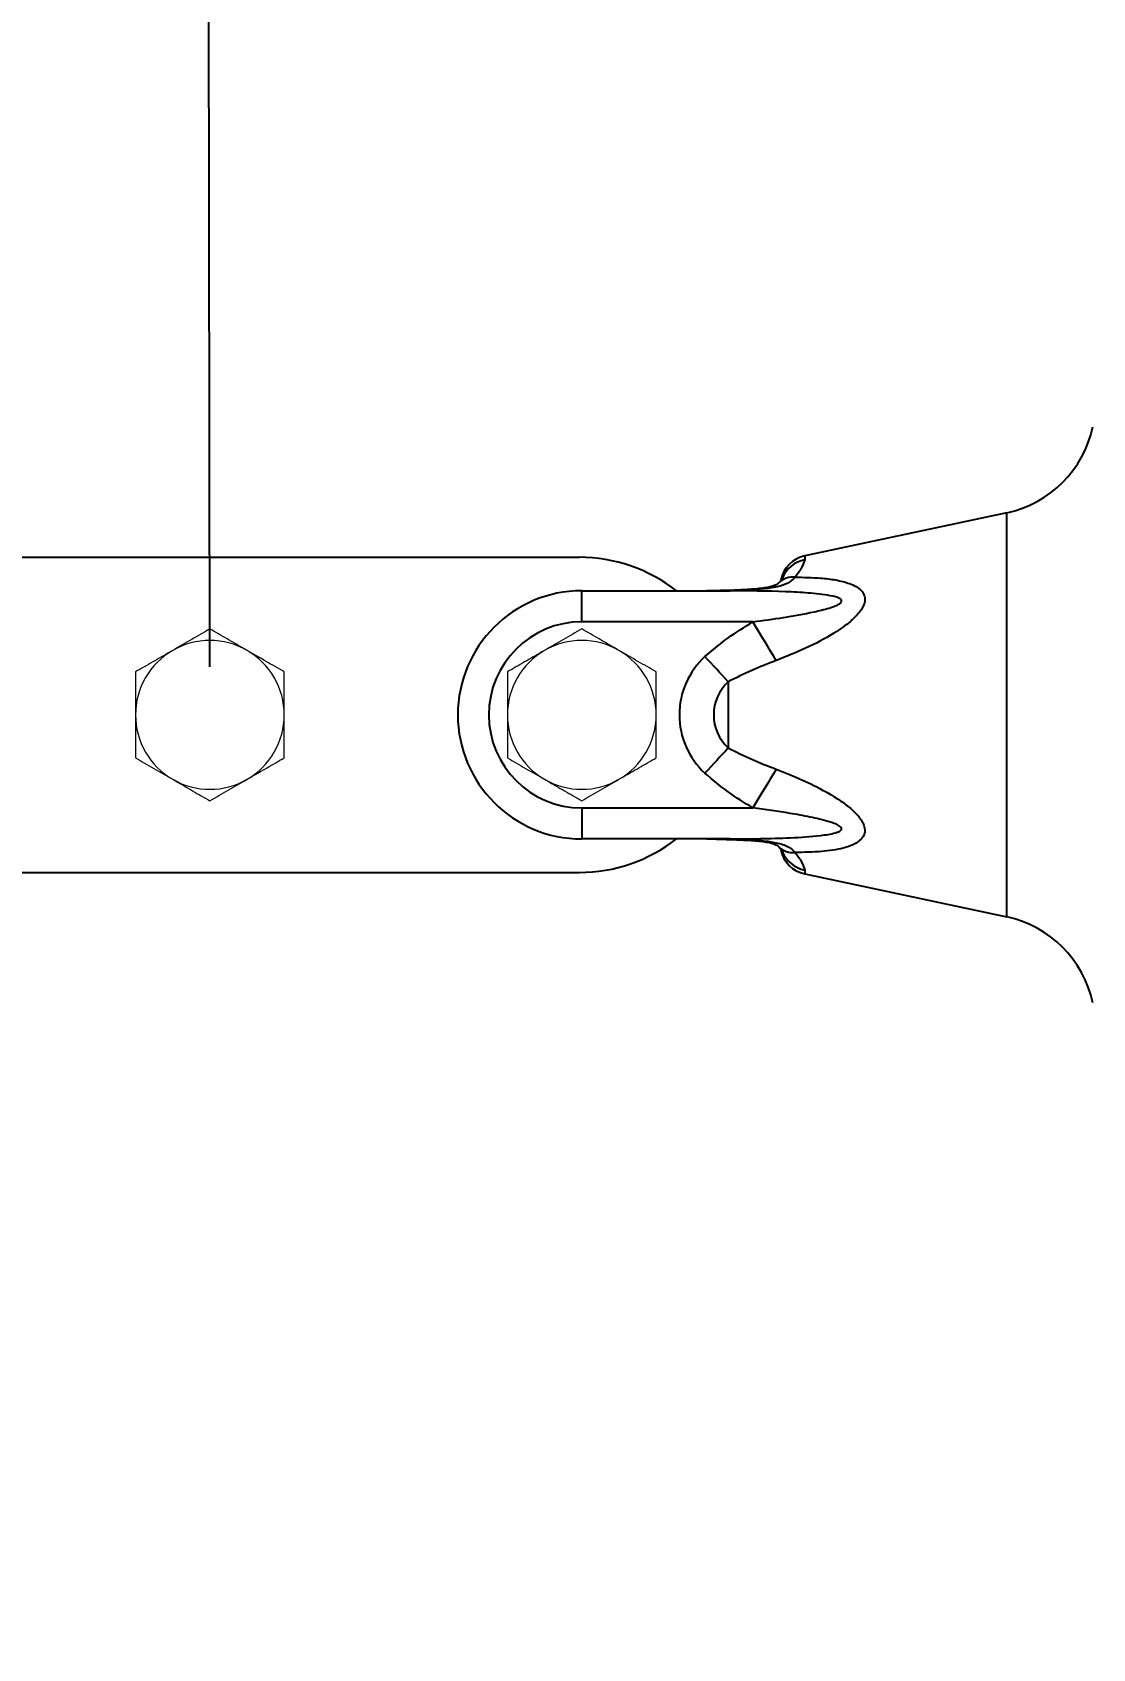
# Model space of a CAD drawing. Header units: millimetres. Extents: x -37020 to 35906, y -101 to 52234.
# Drawn here: x -93.2829 to -93.1119, y 408.082 to 408.3426 of the extents above; entities that cross this region are included whole.
import ezdxf

# ---------------------------------------------------------------- set-up
doc = ezdxf.new("R2010")
doc.units = ezdxf.units.MM
doc.header["$PDMODE"] = 35
doc.header["$PDSIZE"] = 1
for name, color, linetype in [('GE-Cotas', 1, 'Continuous'), ('M0_EQUIPOS', 2, 'Continuous'), ('M2_PLBULONES', 2, 'Continuous')]:
    doc.layers.add(name, color=color, linetype=linetype)
doc.styles.add('Romans', font='romans.shx', dxfattribs={"width": 0.8})
doc.dimstyles.new('COTAS GENERAL', dxfattribs={"dimscale": 0.1, "dimtxt": 2.5, "dimasz": 2.5, "dimexe": 1, "dimexo": 1, "dimgap": 1.25, "dimtad": 1, "dimzin": 1, "dimdsep": 46, "dimtxsty": 'Romans', "dimcen": 1, "dimclrd": 2, "dimclre": 1, "dimclrt": 3, "dimaunit": 1, "dimadec": 3, "dimazin": 0, "dimtfac": 1, "dimtix": 1, "dimtmove": 0, "dimatfit": 0, "dimfxl": 1, "dimtolj": 1, "dimarcsym": 0})

# ---------------------------------------------------------------- blocks, each defined once
blk = doc.blocks.new('*D324')
at = {"layer": 'Defpoints', "color": 0, "transparency": 16777216}
for p in [(-89.42302619602451, 408.3748799516824), (-88.30490211963625, 408.2248231730106), (-93.9496383142748, 403.024823197792)]:
    blk.add_point(p, dxfattribs=at)
at = {"layer": 'GE-Cotas', "color": 1, "lineweight": -2, "transparency": 16777216}
for p, q in [((-89.2230261960245, 408.3748799516824), (-90.19058571983403, 408.3748799516824)), ((-89.0230261960245, 408.2248231730106), (-89.2230261960245, 408.3748799516824)), ((-88.35490211963625, 408.2248231730106), (-89.0230261960245, 408.2248231730106))]:
    blk.add_line(p, q, dxfattribs=at)
at = {"layer": 'GE-Cotas', "color": 3, "linetype": 'Continuous', "transparency": 16777216, "insert": (-89.83805595792927, 408.4998799516824), "char_height": 0.125, "attachment_point": 5, "style": 'Romans'}
blk.add_mtext('\\A1;{\\Fsimplex|c0;+ ~}5200', dxfattribs=at)
blk = doc.blocks.new('*D328')
at = {"layer": 'Defpoints', "color": 0, "transparency": 16777216}
for p in [(-89.48985989604071, 409.4498250945625), (-88.42818736363209, 409.1923230668752), (-93.9496382698669, 403.3925731371235)]:
    blk.add_point(p, dxfattribs=at)
at = {"layer": 'GE-Cotas', "color": 1, "lineweight": -2, "transparency": 16777216}
for p, q in [((-89.28985989604071, 409.4498250945625), (-90.25741941985024, 409.4498250945625)), ((-89.0898598960407, 409.1923230668752), (-89.28985989604071, 409.4498250945625)), ((-88.47818736363209, 409.1923230668752), (-89.0898598960407, 409.1923230668752))]:
    blk.add_line(p, q, dxfattribs=at)
at = {"layer": 'GE-Cotas', "color": 3, "linetype": 'Continuous', "transparency": 16777216, "insert": (-89.90488965794547, 409.5748250945625), "char_height": 0.125, "attachment_point": 5, "style": 'Romans'}
blk.add_mtext('\\A1;{\\Fsimplex|c0;+ ~}5800', dxfattribs=at)

msp = doc.modelspace()

# ---------------------------------------------------------------- linework, layer by layer
at = {"color": 4}
msp.add_line((-93.25429231069668, 408.2403230668752), (-93.25489514023289, 408.6834757620186), dxfattribs=at)
at = {"layer": 'M0_EQUIPOS', "color": 1}
for p, q in [((-93.12572443638646, 408.265140042124), (-93.15833294545018, 408.2581992004492)), ((-93.12572443638646, 408.2000069473364), (-93.12572443638646, 408.265140042124)), ((-93.42811358128392, 408.2579731796362), (-93.19469177876317, 408.2579731796362)), ((-93.15833294545018, 408.2581992004492), (-93.15833294545018, 408.2575888488867)), ((-93.19429171238744, 408.2475733612158), (-93.19429171238744, 408.2525734756567)), ((-93.19429171238744, 408.2525734756567), (-93.17055714283788, 408.2525734756567)), ((-93.16972077046239, 408.2526612136938), (-93.17410528813207, 408.2525734756567)), ((-93.16999066029393, 408.2526745651343), (-93.17365038548314, 408.2525734756567)), ((-93.16972220097387, 408.2526879165747), (-93.17057669316137, 408.2526440475561)), ((-93.16754257832372, 408.2527966354468), (-93.1697217241367, 408.2526841018774)), ((-93.1675416246494, 408.2527832840063), (-93.1697217241367, 408.2526821945288)), ((-93.1697217241367, 408.2526793335059), (-93.16972077046239, 408.2526612136938)), ((-93.16753971730077, 408.2527375076392), (-93.16972077046239, 408.2526612136938)), ((-93.16754210148656, 408.252785191355), (-93.16753971730077, 408.2527375076392)), ((-93.16668284092748, 408.2475733612158), (-93.19429171238744, 408.2475733612158)), ((-93.170672060593, 408.2379040573218), (-93.170672060593, 408.2272429321387)), ((-93.19429171238744, 408.2175726745703), (-93.19429171238744, 408.2125735138037)), ((-93.19429171238744, 408.2175726745703), (-93.16668284092748, 408.2175726745703)), ((-93.17055714283788, 408.2125735138037), (-93.19429171238744, 408.2125735138037)), ((-93.17410528813207, 408.2125735138037), (-93.16972077046239, 408.2124857757666)), ((-93.16972077046239, 408.2124857757666), (-93.1697217241367, 408.2124667022803)), ((-93.16972077046239, 408.2124857757666), (-93.16753971730077, 408.212408528147)), ((-93.16753971730077, 408.212408528147), (-93.16754210148656, 408.2123608444311)), ((-93.42811358128392, 408.2071728561499), (-93.19469177876317, 408.2071728561499)), ((-93.15833294545018, 408.2075571868994), (-93.15833294545018, 408.2069468353369)), ((-93.15833294545018, 408.2069468353369), (-93.12572443638646, 408.2000069473364))]:
    msp.add_line(p, q, dxfattribs=at)
at = {"layer": 'M0_EQUIPOS', "color": 1, "flags": 128}
for points in [[(-93.16293585453832, 408.2413229797461), (-93.16338169728124, 408.2420668457129), (-93.16383659993016, 408.2428250167944), (-93.16429913197362, 408.2435965393164), (-93.16476786290013, 408.2443785522559), (-93.16524231587255, 408.2451701019385), (-93.16572010670507, 408.245967373667), (-93.16620075856054, 408.2467694137671), (-93.16668284092748, 408.2475733612158)], [(-93.170672060593, 408.2379040573218), (-93.17112791691625, 408.2383999679663), (-93.17158854161107, 408.2389016006567), (-93.17205393467748, 408.2394080017187), (-93.17252266560399, 408.2399191711523), (-93.17299425755346, 408.2404322479346), (-93.17346775685155, 408.2409481857397), (-93.17394316349828, 408.2414660308935), (-93.17441904698217, 408.2419838760474)], [(-93.170672060593, 408.2272429321387), (-93.17112791691625, 408.2267460678198), (-93.17158854161107, 408.2262444351294), (-93.17205393467748, 408.2257380340674), (-93.17252266560399, 408.2252278183081), (-93.17299425755346, 408.2247137878516), (-93.17346775685155, 408.2241978500464), (-93.17394316349828, 408.2236800048926), (-93.17441904698217, 408.2231621597388)], [(-93.16293585453832, 408.22382305604), (-93.16338169728124, 408.2230801437476), (-93.16383659993016, 408.2223210189917), (-93.16429913197362, 408.2215494964697), (-93.16476786290013, 408.2207674835303), (-93.16524231587255, 408.219976887522), (-93.16572010670507, 408.2191786621191), (-93.16620075856054, 408.2183775756934), (-93.16668284092748, 408.2175726745703)]]:
    msp.add_lwpolyline(points, dxfattribs=at)
at = {"layer": 'M0_EQUIPOS', "color": 1}
for centre, radius, start, end in [((-93.12947178183163, 408.2827454204513), 0.018, 282.0155852387927, 348.0132238332987), ((-93.19469186296783, 408.2325731323339), 0.02540000000000027, 51.94334337242208, 90), ((-93.15729186296767, 408.2533089756975), 0.005000000000000109, 102.0155852391794, 168.4327956941297), ((-93.15734548733099, 408.2527173421344), 0.004970578595598889, 101.4586454153166, 157.1474920420095), ((-93.16024597485284, 408.2516032657965), 0.00318258640855365, 83.00421495652026, 136.4959030609709), ((-93.1942918629677, 408.2325731323339), 0.02, 90, 270), ((-93.17054770976324, 408.256513828156), 0.003940363790552063, 269.8628360439687, 282.1143644855604), ((-93.1942918629677, 408.2325731323339), 0.01500000000000091, 90, 270), ((-93.16577666880721, 408.2325731323339), 0.01277737634227228, 132.5624907944357, 227.4375092052042), ((-93.16577666880721, 408.2325731323339), 0.007237410100726389, 132.5624907947363, 227.4375092051808), ((-93.19469186296783, 408.2325731323339), 0.02540000000000063, 270, 308.0566566275779), ((-93.17056352544978, 408.2084823965544), 0.004091122227982811, 78.11218737425733, 89.91061209346496), ((-93.16024877788482, 408.2135378378458), 0.003177087735544904, 223.5230091834877, 277.0588868534206), ((-93.15729186296767, 408.2118372889703), 0.004999999999999729, 192.3381371673886, 257.9844147608207), ((-93.15734686637666, 408.2124262357082), 0.004967895755915045, 202.2750198600447, 258.5513107805991), ((-93.12947178183163, 408.1824008442164), 0.018, 11.98677616670129, 77.98441476120738)]:
    msp.add_arc(centre, radius, start, end, dxfattribs=at)
for points, knots in [([(-93.15833294545018, 408.2575888488867), (-93.15842443482416, 408.2572174895819), (-93.15859164700146, 408.2565387681615), (-93.15946351712546, 408.2553159273128), (-93.15985834751928, 408.2547621582129)], [0, 0, 0, 0, 0.5471454028113418, 1, 1, 1, 1]), ([(-93.16255247746312, 408.2538018081763), (-93.16257767976731, 408.2537742047167), (-93.1626246077094, 408.2537228057043), (-93.1628838211443, 408.2535526100536), (-93.1633591500904, 408.2533535658264), (-93.16411174196674, 408.2531439323287), (-93.1651246684728, 408.2529738726215), (-93.16630438060224, 408.252853850806), (-93.16713380869328, 408.2528097745945), (-93.16754257832372, 408.2527880523779)], [0, 0, 0, 0, 0.1570390621046928, 0.2924145323686604, 0.4099815635431995, 0.5400332624221819, 0.6856069333073904, 0.8450566852777878, 1, 1, 1, 1]), ([(-93.15985834751928, 408.2547621582129), (-93.16021661910122, 408.2544276820123), (-93.16093418678656, 408.2537577731354), (-93.16282434486129, 408.2531281758066), (-93.16511106131543, 408.2528325919712), (-93.16674261093021, 408.2527687151577), (-93.16753971730077, 408.2527375076392)], [0, 0, 0, 0, 0.2300139250238369, 0.4606856032861156, 0.7365137182954808, 1, 1, 1, 1]), ([(-93.15985834751928, 408.2547621582129), (-93.15848035123463, 408.2547435871262), (-93.15625100098327, 408.2547135424469), (-93.15331698720502, 408.2543667787708), (-93.15139522069353, 408.2538923790706), (-93.15001253252058, 408.2532799744957), (-93.14913886965132, 408.2526270949755), (-93.14870714589392, 408.2519185726991), (-93.14858209407134, 408.2511518112116), (-93.14869722160074, 408.2504898391757), (-93.14923743384566, 408.2493518986229), (-93.15004229735905, 408.2484473568035), (-93.15158850664625, 408.2470725576087), (-93.15408983757288, 408.2453528853883), (-93.15814877988691, 408.2432236202591), (-93.16133864900303, 408.2419571276902), (-93.16293585453832, 408.2413229797461)], [0, 0, 0, 0, 0.1341305038461738, 0.2169990411606202, 0.299611868417381, 0.3437762919565076, 0.387732184925462, 0.4299226800420662, 0.4467750669409077, 0.4835475749325143, 0.5051437630447285, 0.577856933759493, 0.5945458203243625, 0.6949901484386022, 0.8472779272265726, 1, 1, 1, 1]), ([(-93.16187727604711, 408.254623875437), (-93.16187410278894, 408.254629496727), (-93.16185797643698, 408.2546580638638), (-93.16196966865414, 408.2544889897639), (-93.16219275935532, 408.2542048485528), (-93.16244371106245, 408.2539240691348), (-93.1625572458347, 408.2537970398047)], [0, 0, 0, 0, 0.07202628182257637, 0.3660342319811185, 0.7131832258939701, 1, 1, 1, 1]), ([(-93.16668284092748, 408.2475733612158), (-93.16503135202242, 408.2477989514147), (-93.16172458331403, 408.2482506496416), (-93.15761595371805, 408.2489746337222), (-93.15478099796724, 408.2496554192986), (-93.15341436459494, 408.250118714982), (-93.15279219543163, 408.2504260734764), (-93.15251022009647, 408.2506429901924), (-93.15238545920738, 408.2508022559513), (-93.15235842767879, 408.2509531993757), (-93.15239992530292, 408.2510868350643), (-93.15255111293095, 408.2512521559669), (-93.15312354553498, 408.2515613279962), (-93.15489049448661, 408.2519511533927), (-93.15776996930822, 408.2522433579114), (-93.16322097606053, 408.2525329535971), (-93.16750189584786, 408.2525565996908), (-93.17055714283788, 408.2525734756567)], [0, 0, 0, 0, 0.1468553284378611, 0.2940477548720133, 0.3675337530109754, 0.4043248583490758, 0.4227530081244226, 0.430626484489207, 0.438571570335531, 0.4433568998860558, 0.4481297461191397, 0.4549206506041987, 0.4676855802768643, 0.5125118000850688, 0.6200799269064465, 0.7288550784878456, 1, 1, 1, 1]), ([(-93.17441904698217, 408.2419838760474), (-93.17320601849906, 408.2430052922861), (-93.17076579773538, 408.2450600512208), (-93.16804908274867, 408.2467323556931), (-93.16668284092748, 408.2475733612158)], [0, 0, 0, 0, 0.4970978451099546, 1, 1, 1, 1]), ([(-93.16293585453832, 408.2413229797461), (-93.16424984763353, 408.2408143797792), (-93.16688212516533, 408.23979551882), (-93.16940737649747, 408.2385352293614), (-93.170672060593, 408.2379040573218)], [0, 0, 0, 0, 0.4991848615714915, 1, 1, 1, 1]), ([(-93.170672060593, 408.2272429321387), (-93.1694127714893, 408.226613699736), (-93.16688797813867, 408.2253521293939), (-93.1642553892375, 408.2243335829243), (-93.16293585453832, 408.22382305604)], [0, 0, 0, 0, 0.4987691779008301, 1, 1, 1, 1]), ([(-93.16668284092748, 408.2175726745703), (-93.16803552490228, 408.2184051536102), (-93.17075232196498, 408.2200771454815), (-93.1731933822648, 408.2221309416601), (-93.17441904698217, 408.2231621597388)], [0, 0, 0, 0, 0.4978965831602079, 1, 1, 1, 1]), ([(-93.16293585453832, 408.22382305604), (-93.16220871921746, 408.2235388281143), (-93.16015426955323, 408.2227357699356), (-93.15683043368313, 408.2212536816049), (-93.15372506710969, 408.219536284572), (-93.15144699674875, 408.2179569936017), (-93.14993469029218, 408.2166307229144), (-93.14890253910949, 408.2152866043936), (-93.1485893978595, 408.2142015518326), (-93.14865247307671, 408.2133414215695), (-93.1489907243656, 408.2127408686337), (-93.1496781455321, 408.2120845076826), (-93.1506438386989, 408.2115384467762), (-93.15266435136573, 408.2108912072507), (-93.15573446684289, 408.210440249892), (-93.15842013151541, 408.2104041586693), (-93.15985834751928, 408.2103848312476)], [0, 0, 0, 0, 0.06945568860212889, 0.196240248584682, 0.3227174568122662, 0.3834760274988034, 0.4439906574788621, 0.5061167113741679, 0.5435335936995969, 0.5662851583624657, 0.6104419191288467, 0.628787679070458, 0.683443622858395, 0.7384234818278114, 0.8599216281419321, 1, 1, 1, 1]), ([(-93.17055714283788, 408.2125735138037), (-93.16724338950212, 408.2125914074351), (-93.16227204823576, 408.212618251723), (-93.15655088407289, 408.2129945343924), (-93.15394268411092, 408.2133645568371), (-93.15288154595464, 408.2137135251149), (-93.15253375426323, 408.2138982186569), (-93.15238254051042, 408.2140923043256), (-93.15235695668116, 408.2142260957463), (-93.15240439939566, 408.214373261024), (-93.15256618160697, 408.214561009143), (-93.1531810844308, 408.2149594526894), (-93.15486300701014, 408.2155219471503), (-93.15748864273928, 408.2161309738445), (-93.16160622221537, 408.2168778558517), (-93.16468318275997, 408.2172989884804), (-93.16668284092748, 408.2175726745703)], [0, 0, 0, 0, 0.2938368419898828, 0.4408183319987771, 0.5144512518525526, 0.5307441786022373, 0.5472101071444405, 0.5526562793455233, 0.5581726440526158, 0.5630067969538824, 0.569976616284665, 0.5833272013913123, 0.6313803039231309, 0.7263352554465139, 0.8221504846472116, 1, 1, 1, 1]), ([(-93.1740981355747, 408.2125687454321), (-93.17372457369652, 408.2125696148697), (-93.17226503780944, 408.2125730118318), (-93.1708073079999, 408.2124929179096), (-93.16972267781102, 408.2124333236792)], [0, 0, 0, 0, 0.2559456615659156, 1, 1, 1, 1]), ([(-93.1697217241367, 408.212465748606), (-93.169212850838, 408.2124432747067), (-93.16848623557871, 408.2124111844438), (-93.1677601588924, 408.2123687824882), (-93.16754257832372, 408.2123560760596)], [0, 0, 0, 0, 0.7003339003814748, 1, 1, 1, 1]), ([(-93.16754067097509, 408.2123589370825), (-93.16747280865093, 408.2123561727952), (-93.16694174579152, 408.2123345406111), (-93.16600910452803, 408.2122655184206), (-93.1648123141465, 408.2121298951321), (-93.16385094803582, 408.2119421671943), (-93.16313761030665, 408.2117117190095), (-93.16277989460718, 408.2115312622719), (-93.16259198783223, 408.2113933457816), (-93.16256557296651, 408.2113566278232), (-93.1625539079746, 408.2113404129126)], [0, 0, 0, 0, 0.02584954878662853, 0.20228802177919, 0.354334785652798, 0.5000937062935229, 0.6360976649165053, 0.7612814722886548, 0.8945802068405664, 1, 1, 1, 1]), ([(-93.16753971730077, 408.212408528147), (-93.16654687131722, 408.2123695072174), (-93.16477460259762, 408.2122998533395), (-93.16232326655768, 408.2119044260413), (-93.16070717651678, 408.2112348651286), (-93.1600918167178, 408.2106186318475), (-93.15985834751928, 408.2103848312476)], [0, 0, 0, 0, 0.3268466847138038, 0.5834340522207072, 0.8419537348446484, 1, 1, 1, 1]), ([(-93.16255200062596, 408.2113461349585), (-93.16241102863069, 408.2111862775106), (-93.16213811022521, 408.2108767973215), (-93.16190580499392, 408.2105644976483), (-93.16188325617668, 408.2105289978116), (-93.16187346134984, 408.2105135772803)], [0, 0, 0, 0, 0.376677888790192, 0.7292393676653163, 1, 1, 1, 1]), ([(-93.15985834751928, 408.2103848312476), (-93.15946351764796, 408.2098306800891), (-93.15859171142301, 408.208607083638), (-93.15842445408339, 408.2079284668417), (-93.15833294545018, 408.2075571868994)], [0, 0, 0, 0, 0.4528871899710781, 1, 1, 1, 1])]:
    msp.add_open_spline(points, degree=3, knots=knots, dxfattribs=at)
at = {"layer": 'M2_PLBULONES', "color": 1, "linetype": 'Continuous', "lineweight": 15}
for centre, radius, start, end in [((-93.25429186296765, 408.2325731323339), 0.01199999999999902, 59.99999999740911, 120.0000000027084), ((-93.1942918629677, 408.2325731323339), 0.01199999999999924, 59.99999999740911, 120.0000000027084), ((-93.25429186296765, 408.2325731323339), 0.012, 120.0000000027084, 180), ((-93.25429186296765, 408.2325731323339), 0.01199999999999955, 0, 59.99999999740911), ((-93.1942918629677, 408.2325731323339), 0.01199999999999955, 120.0000000027084, 180), ((-93.1942918629677, 408.2325731323339), 0.01199999999999955, 0, 59.99999999740911), ((-93.25429186296765, 408.2325731323339), 0.012, 180, 239.9999999972916), ((-93.25429186296765, 408.2325731323339), 0.01199999999999955, 300.0000000025909, 0), ((-93.1942918629677, 408.2325731323339), 0.01199999999999955, 180, 239.9999999972916), ((-93.1942918629677, 408.2325731323339), 0.01199999999999964, 300.0000000025909, 0), ((-93.25429186296765, 408.2325731323339), 0.01199999999999941, 239.9999999972916, 300.0000000025909), ((-93.1942918629677, 408.2325731323339), 0.01199999999999964, 239.9999999972916, 300.0000000025909)]:
    msp.add_arc(centre, radius, start, end, dxfattribs=at)
for points, knots in [([(-93.25429165516698, 408.2464299057104), (-93.25526612440035, 408.2458671914709), (-93.25723285390723, 408.2447314894283), (-93.25926595225042, 408.2435575077026), (-93.26029169712865, 408.2429652069189)], [0, 0, 0, 0, 0.4954769986516463, 1, 1, 1, 1]), ([(-93.24829209004247, 408.2429652069189), (-93.24843417121133, 408.2430475579214), (-93.24951012276733, 408.2436711851757), (-93.25154249843376, 408.2448405489496), (-93.25336968979173, 408.2458968943021), (-93.25429165516698, 408.2464299057104)], [0, 0, 0, 0, 0.0700911636563312, 0.5307860090847194, 1, 1, 1, 1]), ([(-93.19429171238744, 408.2464299057104), (-93.19526618163172, 408.2458671914645), (-93.19723291120408, 408.2447314893842), (-93.19926600948179, 408.2435575076964), (-93.20029175434911, 408.2429652069189)], [0, 0, 0, 0, 0.4954769877590566, 1, 1, 1, 1]), ([(-93.18829167042577, 408.2429652069189), (-93.18843391347332, 408.2430475528439), (-93.18951030867538, 408.2436706888089), (-93.19154245773666, 408.2448407176295), (-93.19336971419148, 408.2458969508808), (-93.19429171238744, 408.2464299057104)], [0, 0, 0, 0, 0.07014574055871005, 0.5308135606877591, 0.9999999999999999, 0.9999999999999999, 0.9999999999999999, 0.9999999999999999]), ([(-93.26029169712865, 408.2429652069189), (-93.2604339533475, 408.2428832016889), (-93.26151137104489, 408.2422621118907), (-93.26354127139984, 408.2410885010942), (-93.26536934575938, 408.2400336892714), (-93.26629173909032, 408.2395014618018)], [0, 0, 0, 0, 0.0700826350686339, 0.5307906534443945, 0.9999999999999999, 0.9999999999999999, 0.9999999999999999, 0.9999999999999999]), ([(-93.2422920480808, 408.2395014618018), (-93.24326637193485, 408.2400638322948), (-93.245233170333, 408.2411990496875), (-93.2472661961815, 408.2423728769353), (-93.24829209004247, 408.2429652069189)], [0, 0, 0, 0, 0.4953857268392973, 0.9999999999999999, 0.9999999999999999, 0.9999999999999999, 0.9999999999999999]), ([(-93.20029175434911, 408.2429652069189), (-93.20043401056864, 408.2428832016884), (-93.20151142832447, 408.2422621118566), (-93.20354132850389, 408.2410885011615), (-93.20536940295801, 408.2400336892839), (-93.20629179631078, 408.2395014618018)], [0, 0, 0, 0, 0.07008263324141166, 0.5307906656778064, 0.9999999999999999, 0.9999999999999999, 0.9999999999999999, 0.9999999999999999]), ([(-93.1822916284641, 408.2395014618018), (-93.1832661311937, 408.2400637987429), (-93.18523306079169, 408.2411988157522), (-93.18726595878366, 408.2423728436555), (-93.18829167042577, 408.2429652069189)], [0, 0, 0, 0, 0.4954436247884358, 1, 1, 1, 1]), ([(-93.26629173909032, 408.2395014618018), (-93.26629173909032, 408.2377472118686), (-93.26629173909032, 408.2354620644945), (-93.26629173909032, 408.2331176780632), (-93.26629173909032, 408.2325730178931)], [0, 0, 0, 0, 0.7676747472562426, 1, 1, 1, 1]), ([(-93.2422920480808, 408.2325730178931), (-93.2422920480808, 408.2331176780632), (-93.2422920480808, 408.2354620644945), (-93.2422920480808, 408.2377472118686), (-93.2422920480808, 408.2395014618018)], [0, 0, 0, 0, 0.2323252527437573, 1, 1, 1, 1]), ([(-93.20629179631078, 408.2395014618018), (-93.20629179631078, 408.2377472119134), (-93.20629179631078, 408.2354620646316), (-93.20629179631078, 408.2331176780671), (-93.20629179631078, 408.2325730178931)], [0, 0, 0, 0, 0.7676747587718984, 1, 1, 1, 1]), ([(-93.1822916284641, 408.2325730178931), (-93.1822916284641, 408.2331176780671), (-93.1822916284641, 408.2354620646316), (-93.1822916284641, 408.2377472119134), (-93.1822916284641, 408.2395014618018)], [0, 0, 0, 0, 0.2323252412281015, 1, 1, 1, 1]), ([(-93.26629173909032, 408.2325730178931), (-93.26629173909032, 408.2316554595303), (-93.26629173909032, 408.2298065051758), (-93.26629173909032, 408.2274980296246), (-93.26629173909032, 408.2261224482146), (-93.26629173909032, 408.2256445739844)], [0, 0, 0, 0, 0.3913225891081539, 0.788546685030542, 0.9999999999999999, 0.9999999999999999, 0.9999999999999999, 0.9999999999999999]), ([(-93.2422920480808, 408.2256445739844), (-93.2422920480808, 408.2261224504008), (-93.2422920480808, 408.2274853874263), (-93.2422920480808, 408.2297933344258), (-93.2422920480808, 408.2316423203685), (-93.2422920480808, 408.2325730178931)], [0, 0, 0, 0, 0.2114536973327243, 0.6030807618066809, 1, 1, 1, 1]), ([(-93.20629179631078, 408.2325730178931), (-93.20629179631078, 408.231655459491), (-93.20629179631078, 408.2298065049434), (-93.20629179631078, 408.2274980297897), (-93.20629179631078, 408.2261224482287), (-93.20629179631078, 408.2256445739844)], [0, 0, 0, 0, 0.3913225701048491, 0.7885466952990824, 0.9999999999999999, 0.9999999999999999, 0.9999999999999999, 0.9999999999999999]), ([(-93.1822916284641, 408.2256445739844), (-93.1822916284641, 408.2261224503997), (-93.1822916284641, 408.2274853874222), (-93.1822916284641, 408.229793334499), (-93.1822916284641, 408.2316423203796), (-93.1822916284641, 408.2325730178931)], [0, 0, 0, 0, 0.2114536936376586, 0.6030807512680947, 1, 1, 1, 1]), ([(-93.26629173909032, 408.2256445739844), (-93.26531741523627, 408.2250822034911), (-93.26335061683812, 408.2239469860987), (-93.26131759098962, 408.2227731588506), (-93.26029169712865, 408.2221808288672)], [0, 0, 0, 0, 0.4953857268392973, 0.9999999999999999, 0.9999999999999999, 0.9999999999999999, 0.9999999999999999]), ([(-93.24829209004247, 408.2221808288672), (-93.2481498345303, 408.2222628352298), (-93.24707230352419, 408.222884002009), (-93.2450421816593, 408.2240572635975), (-93.24321425379208, 408.2251122992194), (-93.2422920480808, 408.2256445739844)], [0, 0, 0, 0, 0.07008254828135703, 0.5308484539876984, 1, 1, 1, 1]), ([(-93.20629179631078, 408.2256445739844), (-93.20531729358117, 408.225082237043), (-93.20335036398342, 408.2239472200339), (-93.20131746599122, 408.2227731921304), (-93.20029175434911, 408.2221808288672)], [0, 0, 0, 0, 0.4954436247884358, 1, 1, 1, 1]), ([(-93.18829167042577, 408.2221808288672), (-93.18814941420624, 408.2222628340977), (-93.18707199645041, 408.2228839239295), (-93.18504209627099, 408.2240575346244), (-93.18321402181687, 408.225112346502), (-93.1822916284641, 408.2256445739844)], [0, 0, 0, 0, 0.07008263324141166, 0.5307906656778064, 0.9999999999999999, 0.9999999999999999, 0.9999999999999999, 0.9999999999999999]), ([(-93.26029169712865, 408.2221808288672), (-93.26014944091003, 408.2220988236371), (-93.25907202321264, 408.2214777338389), (-93.25704212285746, 408.2203041230424), (-93.25521404849792, 408.2192493112196), (-93.25429165516698, 408.21871708375)], [0, 0, 0, 0, 0.0700826350686339, 0.5307906534443945, 0.9999999999999999, 0.9999999999999999, 0.9999999999999999, 0.9999999999999999]), ([(-93.25429165516698, 408.21871708375), (-93.25331732176619, 408.2192794374349), (-93.25135061925903, 408.22041455443), (-93.24931781374971, 408.2215884822079), (-93.24829209004247, 408.2221808288672)], [0, 0, 0, 0, 0.4954147347211685, 1, 1, 1, 1]), ([(-93.20029175434911, 408.2221808288672), (-93.20014949812958, 408.2220988236367), (-93.19907208037375, 408.2214777338048), (-93.19704218019433, 408.2203041231097), (-93.1952141057402, 408.2192493112321), (-93.19429171238744, 408.21871708375)], [0, 0, 0, 0, 0.07008263324141166, 0.5307906656778064, 0.9999999999999999, 0.9999999999999999, 0.9999999999999999, 0.9999999999999999]), ([(-93.19429171238744, 408.21871708375), (-93.19331738852247, 408.2192794542494), (-93.19135059005907, 408.2204146716796), (-93.18931756427583, 408.2215884988899), (-93.18829167042577, 408.2221808288672)], [0, 0, 0, 0, 0.4953857159492716, 1, 1, 1, 1])]:
    msp.add_open_spline(points, degree=3, knots=knots, dxfattribs=at)

# ---------------------------------------------------------------- dimensions: what is measured, and where the dimension line sits
at = {"layer": 'GE-Cotas'}
for feature_location, offset, origin, picture, middle in [((-88.42818736363209, 409.1923230668752), (-1.0616725324086218, 0.25750202768733743), (-93.9496382698669, 403.3925731371235), '*D328', (-89.90488965794547, 409.5748250945625)), ((-88.30490211963625, 408.2248231730106), (-1.1181240763882556, 0.15005677867179656), (-93.9496383142748, 403.024823197792), '*D324', (-89.83805595792927, 408.4998799516824))]:
    dim = msp.add_ordinate_dim(feature_location=feature_location, offset=offset, dtype=0, origin=origin, text='{\\Fsimplex|c0;+ ~}<>', dimstyle='COTAS GENERAL', override={"dimscale": 0.05, "dimasz": 2, "dimdec": 0, "dimlfac": 1000, "dimdsep": 44}, dxfattribs=at)
    dim.commit()
    dim.dimension.update_dxf_attribs({"geometry": picture, "text_midpoint": middle})

doc.saveas('drawing.dxf')
